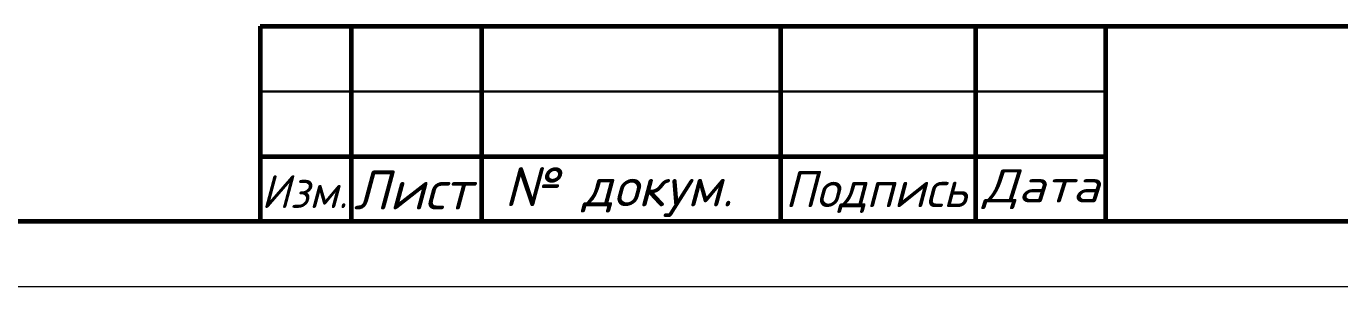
# Model space of a CAD drawing. Header units: millimetres. Extents: x -1 to 4028, y -898 to 1238.
# Drawn here: x 3125.6 to 3226.6, y 933.2 to 953.2 of the extents above; entities that cross this region are included whole.
import ezdxf
from ezdxf.enums import TextEntityAlignment as Align

# ---------------------------------------------------------------- set-up
doc = ezdxf.new("R2010")
doc.units = ezdxf.units.MM
for name, color, linetype, lineweight in [('Основная (0.3)', 162, 'Continuous', 30), ('Основная (0.6)', 250, 'Continuous', 60), ('Текст', 240, 'Continuous', 30), ('Тонкая (0.2)', 250, 'Continuous', 20)]:
    doc.layers.add(name, color=color, linetype=linetype, lineweight=lineweight)
doc.styles.add('3мм', font='isocpeui.ttf', dxfattribs={"height": 3})

msp = doc.modelspace()

# ---------------------------------------------------------------- linework, layer by layer
at = {"layer": 'Основная (0.3)'}
msp.add_line((3143.622, 948.22), (3208.622, 948.22), dxfattribs=at)
at = {"layer": 'Основная (0.6)', "linetype": 'Continuous'}
msp.add_line((3143.622, 953.22), (3328.622, 953.22), dxfattribs=at)
at = {"layer": 'Основная (0.6)'}
for p, q in [((3143.622, 953.22), (3143.622, 938.22)), ((3150.622, 953.22), (3150.622, 938.22)), ((3160.622, 953.22), (3160.622, 938.22)), ((3183.622, 953.22), (3183.622, 938.22)), ((3198.622, 953.22), (3198.622, 938.22)), ((3208.622, 953.22), (3208.622, 938.22)), ((3143.622, 943.22), (3208.622, 943.22)), ((3328.622, 938.22), (2933.622, 938.22))]:
    msp.add_line(p, q, dxfattribs=at)
at = {"layer": 'Тонкая (0.2)'}
msp.add_line((3333.622, 933.22), (2913.622, 933.22), dxfattribs=at)

# ---------------------------------------------------------------- texts
at = {"layer": 'Текст', "style": '3мм'}
for s, height, p, p2 in [('Изм.', 2.5198, (3143.687, 939.267), (3150.338, 939.267)), ('Подпись', 2.7694, (3183.967, 939.327), (3198.019, 939.327)), ('Дата', 2.5399, (3199.2, 939.698), (3208.139, 939.698))]:
    msp.add_text(s, height=height, dxfattribs=at).set_placement(p, p2, align=Align.ALIGNED)
for s, p in [('Лист', (3150.811, 939.155)), ('№ докум.', (3162.402, 939.394))]:
    msp.add_text(s, height=3, dxfattribs=at).set_placement(p)

doc.saveas('drawing.dxf')
